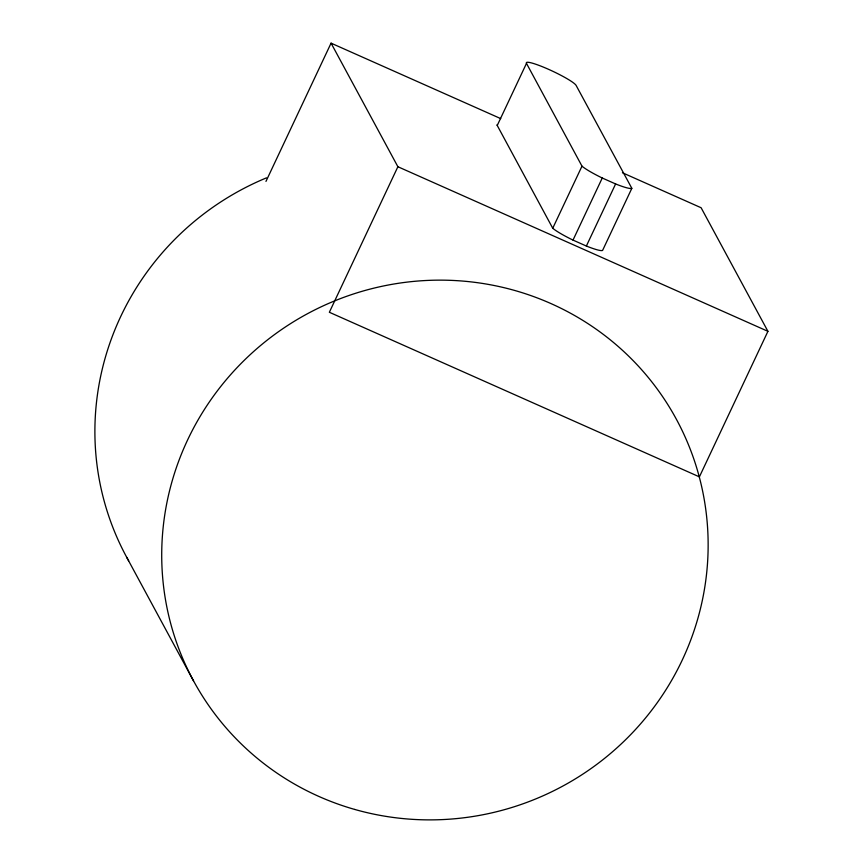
<?xml version="1.0" encoding="UTF-8"?>
<svg xmlns="http://www.w3.org/2000/svg" width="863" height="863" viewBox="0 0 863 863"><rect width="100%" height="100%" fill="white"/><g stroke="black" fill="none" stroke-linecap="round" stroke-linejoin="round"><path stroke-width="1.29" d="M265.966 181.403L331.068 43.15L500.723 118.609M331.068 43.15L397.886 166.732L329.353 312.266L699.397 476.861L767.93 331.327L701.112 207.746L622.428 172.751M497.239 125.469L526.484 63.377A27.562 3.474 25.2 0 1 548.566 69.331A27.562 3.474 25.2 0 1 576.139 85.459L631.835 188.328L602.59 250.421A28.652 3.614 25.2 0 1 586.365 246.041L573.01 240.097A28.652 3.614 25.2 0 1 552.741 228.253L497.239 125.469A27.562 3.474 25.2 0 1 497.368 124.531M552.741 228.253L581.986 166.16L526.484 63.377M573.01 240.097L602.255 178.005A28.652 3.614 25.2 0 1 581.986 166.16M586.365 246.041L615.61 183.948A28.652 3.614 25.2 0 0 631.835 188.328M602.255 178.005L615.61 183.948M397.886 166.732L767.93 331.327M126.732 557.325L193.549 680.918M128.673 560.842A274.585 268.479 -28.4 0 1 266.494 177.843M354.769 809.451A274.585 268.479 -28.4 0 0 701.209 484.661A274.585 268.479 -28.4 0 0 248.814 355.934A274.585 268.479 -28.4 0 0 354.769 809.451"/></g></svg>
